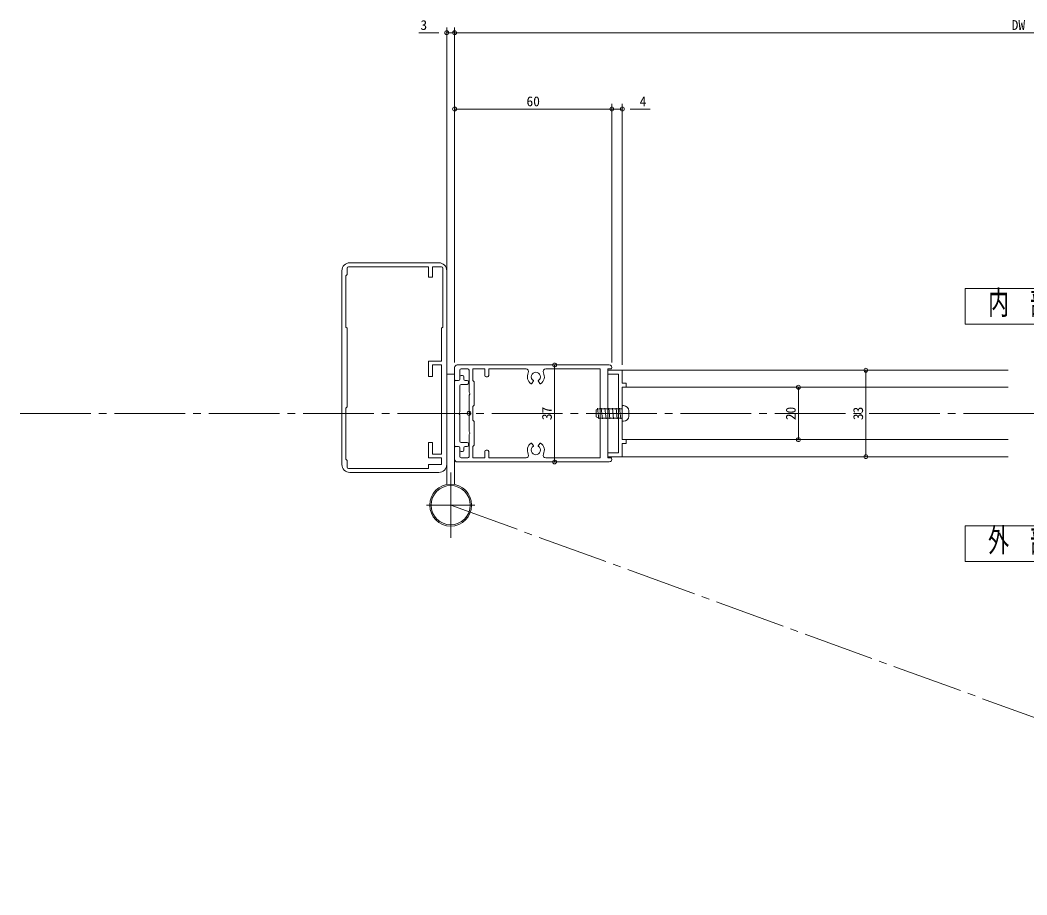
# Model space of a CAD drawing. Units: millimetres at full size. Extents: x -600 to 2301, y -735 to 832.
# Drawn here: x 1526.8 to 1911, y -693.7 to -359.8 of the extents above; entities that cross this region are included whole.
import ezdxf
from ezdxf.enums import TextEntityAlignment as Align

# ---------------------------------------------------------------- set-up
doc = ezdxf.new("R2010")
doc.units = ezdxf.units.MM
doc.header["$LTSCALE"] = 3
doc.header["$PDMODE"] = 32
doc.header["$PDSIZE"] = 1.5
doc.linetypes.add('CHAIN2', pattern=[12, 9, -1, 1, -1])
doc.linetypes.add('DASHED1', pattern=[1.8, 1.2, -0.6])
for name, color, linetype, lineweight in [('0-0_アンカー', 7, 'Continuous', 18), ('0-1_1手摺寸法', 6, 'Continuous', 18), ('0-2_3中心線', 2, 'CHAIN2', 18), ('0-3_41ｱﾙﾐ', 6, 'Continuous', 18), ('0-8_CSLAYER2', 7, 'Continuous', 18), ('0-D_MOJI', 4, 'Continuous', 9)]:
    doc.layers.add(name, color=color, linetype=linetype, lineweight=lineweight)
doc.styles.add('ＭＳ ゴシック', font='')
doc.styles.get('ＭＳ ゴシック').set_extended_font_data('MS Gothic')

msp = doc.modelspace()

# ---------------------------------------------------------------- linework, layer by layer
at = {"layer": '0-0_アンカー', "color": 4, "lineweight": 9}
for p, q in [((1686.628, -364.576), (1678.962, -364.576)), ((1689.628, -489.611), (1689.628, -362.576)), ((1692.628, -364.576), (1689.628, -364.576)), ((1689.628, -364.576), (1692.628, -364.576)), ((1692.628, -490.411), (1692.628, -362.576)), ((1692.628, -490.411), (1692.628, -362.576)), ((2122.926, -364.576), (1692.628, -364.576)), ((1695.628, -364.576), (1698.628, -364.576)), ((1695.628, -364.576), (2119.926, -364.576)), ((1692.628, -490.411), (1692.628, -391.693)), ((1752.628, -490.411), (1752.628, -391.693)), ((1752.628, -478.411), (1752.628, -391.693)), ((1756.629, -491.411), (1756.629, -391.693)), ((1692.628, -393.693), (1752.628, -393.693)), ((1749.628, -393.693), (1695.628, -393.693)), ((1749.628, -393.693), (1746.628, -393.693)), ((1752.628, -393.693), (1756.629, -393.693)), ((1756.629, -393.693), (1752.628, -393.693)), ((1759.629, -393.693), (1767.295, -393.693)), ((1749.234, -491.411), (1728.773, -491.411)), ((1730.773, -528.411), (1730.773, -491.411)), ((1730.773, -494.411), (1730.773, -525.411)), ((1829.471, -493.411), (1851.55, -493.411)), ((1849.55, -526.411), (1849.55, -493.411)), ((1849.55, -496.411), (1849.55, -523.411)), ((1801.743, -499.911), (1825.839, -499.911)), ((1823.84, -519.911), (1823.84, -499.911)), ((1823.84, -502.911), (1823.84, -516.911)), ((1801.743, -519.911), (1825.839, -519.911)), ((1749.234, -528.411), (1728.773, -528.411)), ((1829.471, -526.411), (1851.55, -526.411))]:
    msp.add_line(p, q, dxfattribs=at)
at = {"layer": '0-0_アンカー'}
for p, q in [((1693.629, -491.411), (1751.629, -491.411)), ((1692.628, -492.411), (1692.628, -496.811)), ((1694.629, -493.411), (1694.629, -496.811)), ((1695.129, -492.911), (1697.629, -492.911)), ((1695.628, -495.411), (1695.129, -495.411)), ((1698.129, -493.411), (1698.129, -501.839)), ((1699.629, -492.911), (1699.629, -497.311)), ((1699.629, -492.911), (1704.129, -492.911)), ((1704.129, -492.911), (1704.129, -495.411)), ((1705.629, -492.911), (1719.879, -492.911)), ((1705.629, -492.911), (1705.629, -495.411)), ((1727.379, -492.911), (1748.128, -492.911)), ((1748.128, -492.911), (1748.128, -526.911)), ((1751.128, -492.911), (1752.398, -492.911)), ((1692.628, -497.811), (1692.628, -509.911)), ((1693.129, -497.311), (1694.128, -497.311)), ((1694.128, -497.311), (1693.129, -497.311)), ((1694.629, -495.911), (1694.629, -496.811)), ((1694.629, -499.311), (1694.629, -509.339)), ((1697.429, -498.811), (1695.129, -498.811)), ((1696.129, -495.911), (1696.129, -496.811)), ((1697.429, -497.311), (1696.629, -497.311)), ((1697.929, -497.811), (1697.929, -498.311)), ((1699.629, -497.311), (1700.128, -497.811)), ((1700.128, -497.811), (1700.128, -506.811)), ((1704.628, -495.911), (1705.129, -495.911)), ((1722.715, -497.494), (1722.142, -498.485)), ((1724.543, -497.494), (1725.115, -498.485)), ((1698.129, -501.839), (1698.409, -502.324)), ((1698.129, -502.983), (1698.409, -502.499)), ((1698.129, -502.983), (1698.129, -509.339)), ((1699.629, -507.311), (1700.128, -506.811)), ((1692.628, -522.011), (1692.628, -509.911)), ((1694.629, -509.339), (1694.347, -509.827)), ((1694.629, -510.483), (1694.347, -509.995)), ((1694.629, -520.511), (1694.629, -510.483)), ((1698.129, -509.339), (1698.409, -509.824)), ((1698.129, -510.483), (1698.409, -509.999)), ((1698.129, -510.483), (1698.129, -516.839)), ((1699.629, -507.311), (1699.629, -509.911)), ((1699.629, -512.511), (1699.629, -509.911)), ((1699.629, -512.511), (1700.128, -513.011)), ((1700.128, -522.011), (1700.128, -513.011)), ((1698.129, -516.839), (1698.409, -517.324)), ((1698.129, -517.983), (1698.409, -517.499)), ((1698.129, -517.983), (1698.129, -526.411)), ((1697.429, -521.011), (1695.129, -521.011)), ((1697.929, -522.011), (1697.929, -521.511)), ((1699.629, -522.511), (1700.128, -522.011)), ((1722.715, -522.328), (1722.142, -521.337)), ((1724.543, -522.328), (1725.115, -521.337)), ((1692.628, -523.011), (1692.628, -527.411)), ((1692.628, -527.411), (1692.628, -523.011)), ((1693.129, -522.511), (1694.128, -522.511)), ((1694.128, -522.511), (1693.129, -522.511)), ((1694.629, -523.911), (1694.629, -523.011)), ((1694.629, -523.011), (1694.629, -526.411)), ((1694.629, -526.411), (1694.629, -523.011)), ((1695.628, -524.411), (1695.129, -524.411)), ((1696.129, -523.911), (1696.129, -523.011)), ((1697.429, -522.511), (1696.629, -522.511)), ((1699.629, -526.911), (1699.629, -522.511)), ((1704.129, -526.911), (1704.129, -524.411)), ((1704.628, -523.911), (1705.129, -523.911)), ((1705.629, -526.911), (1705.629, -524.411)), ((1693.629, -528.411), (1751.629, -528.411)), ((1695.129, -526.911), (1697.629, -526.911)), ((1699.629, -526.911), (1704.129, -526.911)), ((1705.629, -526.911), (1719.879, -526.911)), ((1727.379, -526.911), (1748.128, -526.911))]:
    msp.add_line(p, q, dxfattribs=at)
msp.add_lwpolyline([(1751.128, -492.911), (1751.128, -526.911), (1752.398, -526.911)], dxfattribs=at)
for centre, radius, start, end in [((1693.629, -492.411), 1, 90, 180), ((1751.629, -492.411), 1, 333.167, 90), ((1695.129, -493.411), 0.5, 90, 180), ((1695.129, -495.911), 0.5, 90, 180), ((1695.628, -495.911), 0.5, 0, 90), ((1697.629, -493.411), 0.5, 0, 90), ((1704.628, -495.411), 0.5, 180, 270), ((1705.129, -495.411), 0.5, 270, 0), ((1719.879, -493.911), 1, 331.928, 90), ((1723.629, -495.911), 3.25, 151.928, 235.941), ((1723.629, -495.911), 1.75, 90, 237.306), ((1723.629, -495.911), 1.75, 302.694, 90), ((1723.629, -495.911), 3.25, 304.059, 28.072), ((1727.379, -493.911), 1, 90, 208.072), ((1752.394, -492.722), 0.189, 268.877, 312.046), ((1693.129, -496.811), 0.5, 180, 270), ((1693.129, -497.811), 0.5, 90, 180), ((1694.128, -496.811), 0.5, 270, 0), ((1694.128, -496.811), 0.5, 270, 0), ((1695.129, -499.311), 0.5, 90, 180), ((1696.629, -496.811), 0.5, 180, 270), ((1697.429, -497.811), 0.5, 0, 90), ((1697.429, -498.311), 0.5, 270, 0), ((1721.863, -498.228), 0.38, 261.732, 317.349), ((1722.628, -497.459), 0.0936, 338.01, 60.613), ((1724.63, -497.459), 0.0936, 119.387, 201.99), ((1725.394, -498.228), 0.38, 222.651, 278.268), ((1698.229, -502.411), 0.2, 325.881, 34.119), ((1694.529, -509.911), 0.2, 144.917, 215.083), ((1698.229, -509.911), 0.2, 325.881, 34.119), ((1698.229, -517.411), 0.2, 325.881, 34.119), ((1693.129, -522.011), 0.5, 180, 270), ((1695.129, -520.511), 0.5, 180, 270), ((1697.429, -521.511), 0.5, 0, 90), ((1697.429, -522.011), 0.5, 270, 0), ((1723.629, -523.911), 3.25, 124.059, 208.072), ((1721.863, -521.595), 0.38, 42.651, 98.268), ((1723.629, -523.911), 1.75, 122.694, 270), ((1722.628, -522.363), 0.0936, 299.387, 21.99), ((1723.629, -523.911), 1.75, 270, 57.306), ((1724.63, -522.363), 0.0936, 158.01, 240.613), ((1725.394, -521.595), 0.38, 81.732, 137.349), ((1723.629, -523.911), 3.25, 331.928, 55.941), ((1693.129, -523.011), 0.5, 90, 180), ((1694.128, -523.011), 0.5, 0, 90), ((1694.128, -523.011), 0.5, 0, 90), ((1695.129, -523.911), 0.5, 180, 270), ((1695.628, -523.911), 0.5, 270, 0), ((1696.629, -523.011), 0.5, 90, 180), ((1704.628, -524.411), 0.5, 90, 180), ((1705.129, -524.411), 0.5, 0, 90), ((1719.879, -525.911), 1, 270, 28.072), ((1727.379, -525.911), 1, 151.928, 270), ((1693.629, -527.411), 1, 180, 270), ((1695.129, -526.411), 0.5, 180, 270), ((1697.629, -526.411), 0.5, 270, 0), ((1751.629, -527.411), 1, 270, 26.833), ((1752.394, -527.1), 0.189, 47.954, 91.123)]:
    msp.add_arc(centre, radius, start, end, dxfattribs=at)
at = {"layer": '0-0_アンカー', "color": 4}
for p in [(1689.628, -364.576), (1692.628, -364.576), (1692.628, -393.693), (1752.628, -393.693), (1756.629, -393.693), (1730.773, -491.411), (1849.55, -493.411), (1823.84, -499.911), (1823.84, -519.911), (1849.55, -526.411), (1730.773, -528.411)]:
    msp.add_point(p, dxfattribs=at)
at = {"layer": '0-0_アンカー'}
msp.add_point((1698.129, -509.911), dxfattribs=at)
at = {"layer": '0-1_1手摺寸法'}
for p, q in [((1686.628, -452.411), (1652.629, -452.411)), ((1649.629, -529.411), (1649.629, -455.411)), ((1651.629, -454.411), (1651.629, -456.911)), ((1651.629, -456.911), (1651.629, -454.411)), ((1682.629, -453.911), (1652.128, -453.911)), ((1682.629, -453.911), (1682.629, -457.911)), ((1687.629, -453.911), (1684.129, -453.911)), ((1684.129, -453.911), (1684.129, -457.911)), ((1688.128, -476.911), (1688.128, -454.411)), ((1689.628, -529.411), (1689.628, -455.411)), ((1651.129, -476.911), (1651.129, -457.411)), ((1684.129, -457.911), (1682.629, -457.911)), ((1651.629, -507.411), (1651.629, -477.411)), ((1687.629, -489.911), (1687.629, -477.411)), ((1682.629, -489.911), (1682.629, -495.811)), ((1687.629, -489.911), (1682.629, -489.911)), ((1687.629, -491.411), (1684.129, -491.411)), ((1687.629, -525.411), (1687.629, -491.411)), ((1651.129, -527.411), (1651.129, -507.911)), ((1684.129, -521.011), (1682.629, -521.011)), ((1682.629, -526.911), (1682.629, -521.011)), ((1684.129, -525.411), (1684.129, -521.011)), ((1687.629, -525.411), (1684.129, -525.411)), ((1651.629, -530.411), (1651.629, -527.911)), ((1687.629, -526.911), (1682.629, -526.911)), ((1682.629, -530.911), (1682.629, -529.411)), ((1687.629, -529.411), (1682.629, -529.411)), ((1687.629, -529.411), (1687.629, -526.911)), ((1682.629, -530.911), (1652.128, -530.911)), ((1686.628, -532.411), (1652.629, -532.411))]:
    msp.add_line(p, q, dxfattribs=at)
at = {"layer": '0-1_1手摺寸法', "color": 7}
for p, q in [((1651.129, -457.411), (1651.629, -456.911)), ((1651.129, -476.911), (1651.629, -477.411)), ((1688.128, -476.911), (1687.629, -477.411)), ((1651.129, -507.911), (1651.629, -507.411)), ((1651.129, -527.411), (1651.629, -527.911))]:
    msp.add_line(p, q, dxfattribs=at)
at = {"layer": '0-1_1手摺寸法', "color": 3}
for p, q in [((1756.629, -493.411), (1751.128, -493.411)), ((1755.129, -494.911), (1751.128, -494.911)), ((1755.129, -524.911), (1755.129, -494.911)), ((1756.629, -498.411), (1756.629, -493.411)), ((1756.629, -519.911), (1756.629, -499.911)), ((1756.629, -526.411), (1756.629, -521.411)), ((1755.129, -524.911), (1751.128, -524.911)), ((1756.629, -526.411), (1751.128, -526.411))]:
    msp.add_line(p, q, dxfattribs=at)
at = {"layer": '0-1_1手摺寸法'}
msp.add_lwpolyline([(1684.129, -491.411), (1684.129, -495.811), (1682.629, -495.811)], dxfattribs=at)
at = {"layer": '0-1_1手摺寸法', "color": 3}
for points in [[(1756.629, -499.911), (1758.129, -499.911), (1758.129, -498.411), (1756.629, -498.411)], [(1756.629, -519.911), (1758.129, -519.911), (1758.129, -521.411), (1756.629, -521.411)]]:
    msp.add_lwpolyline(points, dxfattribs=at)
at = {"layer": '0-1_1手摺寸法'}
for centre, radius, start, end in [((1652.629, -455.411), 3, 90, 180), ((1686.628, -455.411), 3, 0, 90), ((1652.128, -454.411), 0.5, 90, 180), ((1687.629, -454.411), 0.5, 0, 90), ((1652.629, -529.411), 3, 180, 270), ((1686.628, -529.411), 3, 270, 0), ((1652.128, -530.411), 0.5, 180, 270)]:
    msp.add_arc(centre, radius, start, end, dxfattribs=at)
at = {"layer": '0-2_3中心線'}
for p, q in [((1526.828, -509.911), (2301.062, -509.911)), ((1691.128, -544.911), (2099.873, -693.682))]:
    msp.add_line(p, q, dxfattribs=at)
at = {"layer": '0-3_41ｱﾙﾐ'}
for p, q in [((1751.128, -493.411), (1903.813, -493.411)), ((1756.629, -499.911), (1903.813, -499.911)), ((1756.629, -519.911), (1903.813, -519.911)), ((1751.128, -526.411), (1903.813, -526.411))]:
    msp.add_line(p, q, dxfattribs=at)
at = {"layer": '0-8_CSLAYER2'}
for p, q in [((1689.628, -494.911), (1692.628, -494.911)), ((1689.628, -537.053), (1689.628, -494.911)), ((1692.628, -537.053), (1692.628, -494.911)), ((1692.628, -537.053), (1692.628, -524.511))]:
    msp.add_line(p, q, dxfattribs=at)
at = {"layer": '0-8_CSLAYER2', "linetype": 'CHAIN2'}
for p, q in [((1691.128, -532.441), (1691.128, -557.381)), ((1700.305, -544.911), (1681.952, -544.911))]:
    msp.add_line(p, q, dxfattribs=at)
at = {"layer": '0-8_CSLAYER2'}
for points in [[(1887.525, -462.168), (1926.838, -462.168), (1926.838, -475.788), (1887.525, -475.788)], [(1887.525, -552.867), (1926.838, -552.867), (1926.838, -566.487), (1887.525, -566.487)]]:
    msp.add_lwpolyline(points, close=True, dxfattribs=at)
for radius in [8, 7.5]:
    msp.add_circle((1691.128, -544.911), radius, dxfattribs=at)
at = {"layer": '0-D_MOJI'}
for p, q in [((1756.629, -507.111), (1756.629, -512.711)), ((1757.128, -506.911), (1756.829, -506.911)), ((1747.629, -508.161), (1746.628, -508.575)), ((1746.628, -508.575), (1746.628, -511.247)), ((1747.201, -507.911), (1747.67, -511.911)), ((1747.201, -507.911), (1747.67, -511.911)), ((1756.629, -508.161), (1747.629, -508.161)), ((1748.61, -507.911), (1749.079, -511.911)), ((1748.61, -507.911), (1749.079, -511.911)), ((1750.02, -507.911), (1750.489, -511.911)), ((1750.02, -507.911), (1750.489, -511.911)), ((1751.429, -507.911), (1751.899, -511.911)), ((1751.429, -507.911), (1751.899, -511.911)), ((1752.839, -507.911), (1753.308, -511.911)), ((1752.839, -507.911), (1753.308, -511.911)), ((1754.249, -507.911), (1754.718, -511.911)), ((1754.249, -507.911), (1754.718, -511.911)), ((1755.566, -507.911), (1756.035, -511.911)), ((1755.566, -507.911), (1756.035, -511.911)), ((1759.129, -508.911), (1759.129, -510.911)), ((1747.629, -511.661), (1746.628, -511.247)), ((1756.629, -511.661), (1747.629, -511.661)), ((1757.128, -512.911), (1756.829, -512.911))]:
    msp.add_line(p, q, dxfattribs=at)
at = {"layer": '0-D_MOJI', "color": 3, "linetype": 'DASHED1', "lineweight": 18}
msp.add_line((1762.621, -509.911), (1743.468, -509.911), dxfattribs=at)
at = {"layer": '0-D_MOJI'}
for centre, radius, start, end in [((1756.829, -507.111), 0.2, 90, 180), ((1757.128, -508.911), 2, 0, 90), ((1757.128, -510.911), 2, 270, 0), ((1756.829, -512.711), 0.2, 180, 270)]:
    msp.add_arc(centre, radius, start, end, dxfattribs=at)

# ---------------------------------------------------------------- texts
at = {"layer": '0-0_アンカー', "color": 4, "style": 'ＭＳ ゴシック'}
for s, p in [('3', (1679.589, -364.648)), ('60', (1720.069, -393.765)), ('4', (1763.255, -393.765))]:
    msp.add_text(s, height=3.754, dxfattribs=at).set_placement(p, align=Align.BOTTOM_LEFT)
at = {"layer": '0-0_アンカー', "color": 3, "style": 'ＭＳ ゴシック'}
msp.add_text('DW', height=3.754, dxfattribs=at).set_placement((1905.217, -364.648), align=Align.BOTTOM_LEFT)
at = {"layer": '0-0_アンカー', "color": 3, "style": 'ＭＳ ゴシック', "width": 0.65}
for s, p in [('内\u3000部', (1896.226, -474.788)), ('外\u3000部', (1896.226, -565.487))]:
    msp.add_text(s, height=9.009, dxfattribs=at).set_placement(p, align=Align.BOTTOM_LEFT)
at = {"layer": '0-0_アンカー', "color": 4, "style": 'ＭＳ ゴシック'}
for s, p in [('37', (1730.845, -512.471)), ('20', (1823.911, -512.471)), ('33', (1849.622, -512.471))]:
    msp.add_text(s, height=3.754, rotation=90, dxfattribs=at).set_placement(p, align=Align.BOTTOM_LEFT)

doc.saveas('drawing.dxf')
